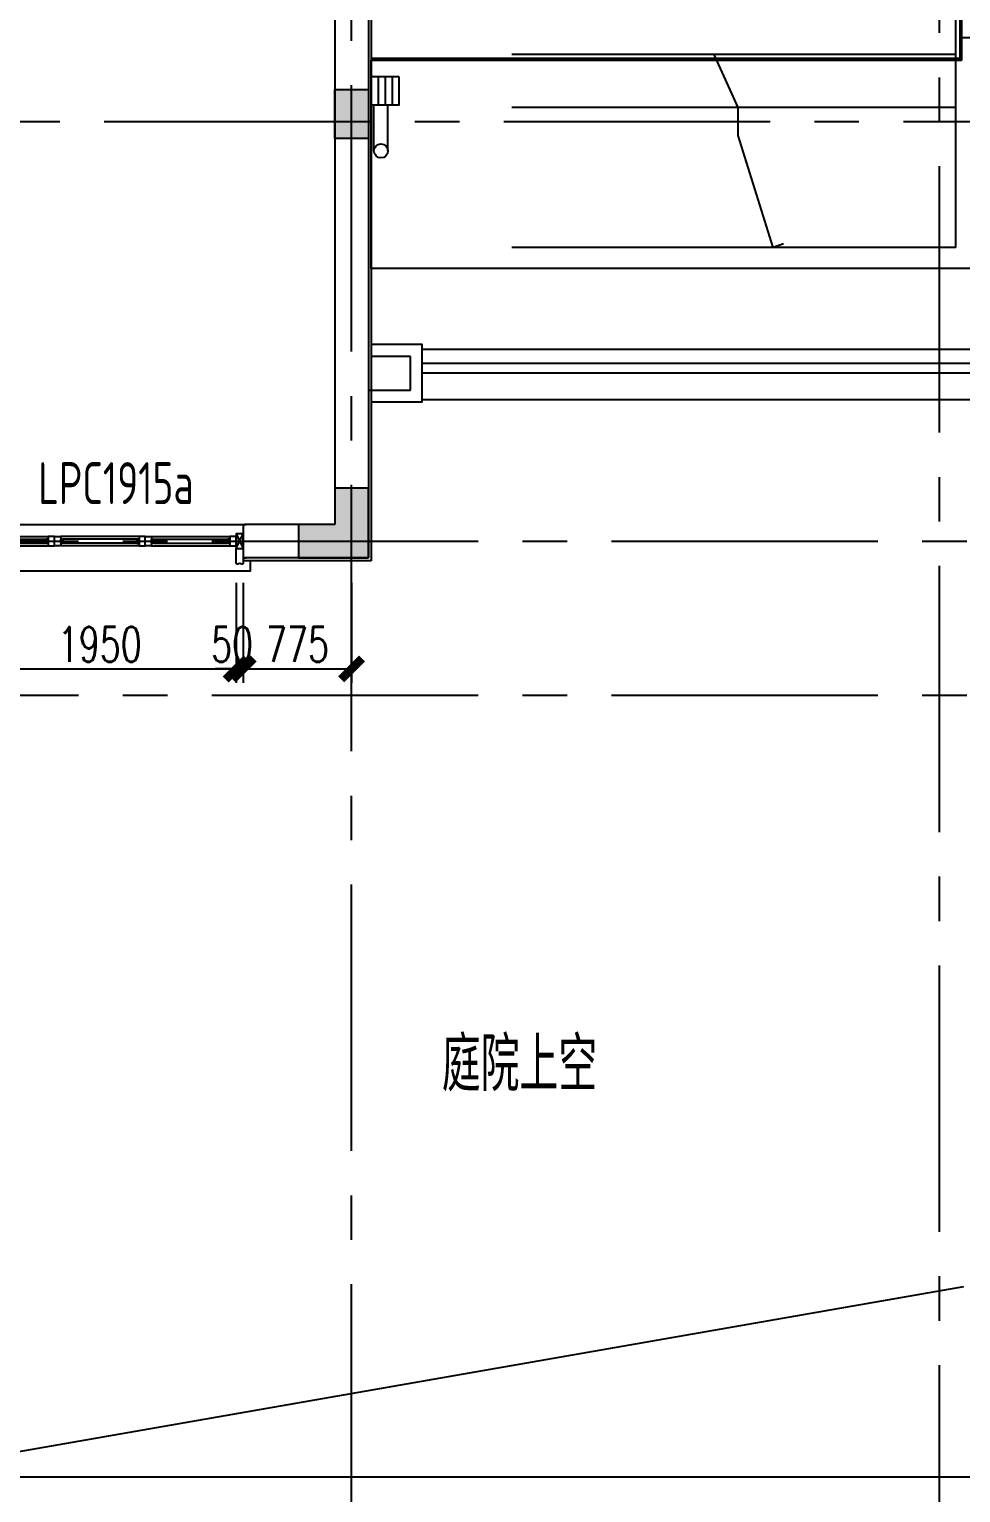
# Model space of a CAD drawing. Extents: x 296441 to 853063, y 459050 to 1117990.
# Drawn here: x 630993 to 637653, y 561324 to 571787 of the extents above; entities that cross this region are included whole.
import ezdxf

# ---------------------------------------------------------------- set-up
doc = ezdxf.new("R2010")
doc.units = 0
doc.header["$LTSCALE"] = 1000
for name, pattern in [('14-GRID$0$CENTER2', [28.575, 19.05, -3.175, 3.175, -3.175]), ('E2-E3-FL03$0$E1-FL03$0$HIDDEN', [0.375, 0.25, -0.125]), ('E2-E3-FL03$0$E1-FL03$0$HIDDEN2', [4.7625, 3.175, -1.5875]), ('E2-E3-RF$0$E1-FL03$0$$AUDIT_BAD_LTYPE2', [0])]:
    doc.linetypes.add(name, pattern=pattern)
for name, color, linetype in [('0-COL-H1', 170, 'Continuous'), ('14-GRID$0$G-GRID', 9, '14-GRID$0$CENTER2'), ('20-PLAN-FL03-P$0$A-HOLE', 211, 'Continuous'), ('A-ROOF', 2, 'Continuous'), ('D-PLAN-ROOF$0$A-ROOF', 2, 'Continuous'), ('D-TEXT-FL01-mi$0$A-ROOM-IDEN', 4, 'Continuous'), ('E-TEXT-BS01-MI-14$0$A-WIND-IDEN', 33, 'Continuous'), ('E1-FL03$0$A-WALL-FNSH', 6, 'Continuous'), ('E2-E3-FL03$0$A-OVLK', 140, 'Continuous'), ('E2-E3-FL03$0$A-SECT-WIND', 155, 'Continuous'), ('E2-E3-FL03$0$A-SECT-WOOD', 17, 'Continuous'), ('E2-E3-FL03$0$A-WALL', 1, 'Continuous'), ('E2-E3-FL03$0$A-WALL-FNSH', 6, 'Continuous'), ('E2-E3-FL03$0$E1-FL03$0$A-ELEV-HDDN', 161, 'E2-E3-FL03$0$E1-FL03$0$HIDDEN2'), ('E2-E3-FL03$0$E1-FL03$0$A-HRAL', 5, 'Continuous'), ('E2-E3-FL03$0$E1-FL03$0$A-OVLK', 140, 'Continuous'), ('E2-E3-FL03$0$E1-FL03$0$A-ROOF', 2, 'Continuous'), ('E2-E3-FL03$0$E1-FL03$0$A-SLAB-OTLN', 144, 'E2-E3-FL03$0$E1-FL03$0$HIDDEN'), ('E2-E3-FL03$0$E1-FL03$0$A-WALL', 1, 'Continuous'), ('E2-E3-FL03$0$E1-FL03$0$A-WALL-FNSH', 6, 'Continuous'), ('E2-E3-FL03$0$G-XREF', 2, 'Continuous'), ('E2-E3-FL03$0$menchuangtao1$0$A-DETL-STONE', 42, 'Continuous'), ('E2-E3-FL03$0$menchuangtao1$0$A-WALL', 1, 'Continuous'), ('E2-E3-FL03$0$menchuangtao1$0$A_CUR_FRAME', 112, 'Continuous'), ('E_OTHER', 7, 'Continuous'), ('WALL', 242, 'Continuous'), ('ZT1_Dim---标注---PM、LM、DY、JD', 252, 'Continuous')]:
    doc.layers.add(name, color=color, linetype=linetype)
doc.layers.add('E2-E3-FL03$0$E1-FL03$0$A-ANNO-NPLT', color=215, linetype='Continuous', plot=False)
doc.styles.add('E2-E3-FL03$0$E1-FL03$0$hz', font='simplex', dxfattribs={"width": 0.7, "bigfont": 'hztxt'})
doc.styles.add('E2-E3-FL03$0$E1-FL03$0$Standard', font='')
doc.styles.get("Standard").update_dxf_attribs({"font": 'gbenor.shx', "bigfont": 'gbcbig.shx'})
doc.styles.add('ZT-DIMSTYLE', font='ROMANS.shx', dxfattribs={"width": 0.7, "bigfont": 'CHINESE.shx'})
doc.styles.get('E2-E3-FL03$0$E1-FL03$0$Standard').set_extended_font_data('SimSun')
doc.dimstyles.new('ZT-DIM100', dxfattribs={"dimscale": 100, "dimtxt": 2.5, "dimasz": 1.5, "dimexe": 1, "dimexo": 1, "dimgap": 0.5, "dimtad": 1, "dimdec": 0, "dimdsep": 46, "dimtxsty": 'ZT-DIMSTYLE', "dimblk": 'ARCHTICK', "dimcen": 2.5, "dimclrd": 175, "dimclre": 175, "dimclrt": 7, "dimazin": 2, "dimtfac": 1, "dimtix": 1, "dimtmove": 2, "dimatfit": 3, "dimfxl": 0, "dimarcsym": 0})

# ---------------------------------------------------------------- blocks, each defined once
blk = doc.blocks.new('E2-E3-FL03$0$E1-FL03$0$$PS002_0')
at = {"color": 0}
for p, q in [((-0.25, -0.5), (-0.25, 0.5)), ((0, -0.5), (0, 0.5)), ((0.25, -0.5), (0.25, 0.5))]:
    blk.add_line(p, q, dxfattribs=at)
blk.add_lwpolyline([(-0.5, -0.5), (0.5, -0.5), (0.5, 0.5), (-0.5, 0.5)], close=True, dxfattribs=at)
at = {"color": 0, "style": 'E2-E3-FL03$0$E1-FL03$0$hz', "width": 0.7, "flags": 1}
for tag, p in [('UNIT', (0, 0)), ('SPEC', (0, -0.002)), ('WHAT', (0, -0.003))]:
    blk.add_attdef(tag, p, '', height=0.001, dxfattribs=at)
blk = doc.blocks.new('E2-E3-FL03$0$menchuangtao1')
at = {"layer": 'E2-E3-FL03$0$menchuangtao1$0$A-DETL-STONE'}
blk.add_lwpolyline([(-10, -52), (-10, -159, -0.471625), (-15, -162, -0.528396), (-19, -165, 0.241692), (-51, -165, -0.528396), (-55, -162, -0.471625), (-60, -159), (-60, -52)], format="xyb", close=True, dxfattribs=at)
at = {"layer": 'E2-E3-FL03$0$menchuangtao1$0$A-WALL'}
for p, q in [((-10, 120), (-10, -120)), ((-10, 120), (10, 120)), ((-10, -120), (10, -120))]:
    blk.add_line(p, q, dxfattribs=at)
at = {"layer": 'E2-E3-FL03$0$menchuangtao1$0$A_CUR_FRAME'}
for p, q in [((-60, -52), (-10, 52)), ((-60, 52), (-10, -52))]:
    blk.add_line(p, q, dxfattribs=at)
blk.add_lwpolyline([(-10, -52), (-10, 52), (-60, 52), (-60, -52)], close=True, dxfattribs=at)
blk = doc.blocks.new('*U427')
at = {"layer": 'E2-E3-FL03$0$A-SECT-WIND'}
for p, q in [((45, 32.5), (605, 32.5)), ((60, 15), (590, 15)), ((45, -32.5), (605, -32.5)), ((60, -15), (590, -15))]:
    blk.add_line(p, q, dxfattribs=at)
at = {"layer": 'E2-E3-FL03$0$A-SECT-WOOD'}
for points in [[(0, 32.5), (45, 32.5), (45, -32.5), (0, -32.5)], [(60, 15), (60, -15), (45, -15), (45, 15)], [(590, 15), (590, -15), (605, -15), (605, 15)], [(650, 32.5), (605, 32.5), (605, -32.5), (650, -32.5)]]:
    blk.add_lwpolyline(points, close=True, dxfattribs=at)
blk = doc.blocks.new('GGGGW23')
at = {"layer": 'E1-FL03$0$A-WALL-FNSH'}
blk.add_line((930427, 398608), (930427, 394468), dxfattribs=at)
at = {"layer": 'E2-E3-FL03$0$A-OVLK'}
blk.add_line((927452, 394728), (929522, 394728), dxfattribs=at)
blk.add_lwpolyline([(929562, 394468), (929562, 394393), (927412, 394393), (927412, 394468)], dxfattribs=at)
at = {"layer": 'E2-E3-FL03$0$A-WALL'}
for p, q in [((930167, 395443), (930167, 394728)), ((930407, 395443), (930407, 394488)), ((930167, 394728), (929522, 394728)), ((930407, 394488), (929522, 394488))]:
    blk.add_line(p, q, dxfattribs=at)
at = {"layer": 'E2-E3-FL03$0$A-WALL-FNSH'}
for p, q in [((930427, 395443), (930427, 394468)), ((930427, 394468), (929512, 394468))]:
    blk.add_line(p, q, dxfattribs=at)
at = {"layer": 'E2-E3-FL03$0$E1-FL03$0$A-ANNO-NPLT', "linetype": 'E2-E3-FL03$0$E1-FL03$0$HIDDEN2'}
for p, q in [((930447, 397398), (930447, 397728)), ((930547, 397398), (930547, 397728))]:
    blk.add_line(p, q, dxfattribs=at)
at = {"layer": 'E2-E3-FL03$0$E1-FL03$0$A-ANNO-NPLT'}
blk.add_lwpolyline([(933376, 396733), (933300, 396708), (933050, 397508), (933050, 397708), (932880, 398088)], dxfattribs=at)
blk.add_circle((930497, 397398), 50, dxfattribs=at)
at = {"layer": 'E2-E3-FL03$0$E1-FL03$0$A-ELEV-HDDN'}
blk.add_lwpolyline([(930407, 395688), (930707, 395688), (930707, 395928), (930427, 395928)], dxfattribs=at)
at = {"layer": 'E2-E3-FL03$0$E1-FL03$0$A-HRAL'}
for p, q in [((935782, 395878), (930792, 395878)), ((935782, 395808), (930792, 395808))]:
    blk.add_line(p, q, dxfattribs=at)
at = {"layer": 'E2-E3-FL03$0$E1-FL03$0$A-OVLK'}
for p, q in [((935782, 395978), (930792, 395978)), ((935782, 395618), (930792, 395618))]:
    blk.add_line(p, q, dxfattribs=at)
for points in [[(933427, 406468), (934647, 406468), (934647, 398048), (930427, 398048)], [(933427, 406458), (934637, 406458), (934637, 398058), (930427, 398058)], [(930427, 395603), (930792, 395603), (930792, 396013), (930427, 396013)]]:
    blk.add_lwpolyline(points, dxfattribs=at)
at = {"layer": 'E2-E3-FL03$0$E1-FL03$0$A-ROOF'}
blk.add_line((934757, 396558), (930427, 396558), dxfattribs=at)
blk.add_lwpolyline([(934647, 398208), (934757, 398208), (934757, 396558), (930427, 396558), (930427, 398048), (934647, 398048), (934647, 398208)], dxfattribs=at)
at = {"layer": 'E2-E3-FL03$0$E1-FL03$0$A-SLAB-OTLN', "linetype": 'E2-E3-RF$0$E1-FL03$0$$AUDIT_BAD_LTYPE2'}
blk.add_line((934607, 396708), (934607, 409008), dxfattribs=at)
at = {"layer": 'E2-E3-FL03$0$E1-FL03$0$A-SLAB-OTLN', "linetype": 'E2-E3-FL03$0$E1-FL03$0$HIDDEN2'}
for p, q in [((934607, 398088), (930427, 398088)), ((934607, 397708), (930427, 397708)), ((934607, 396708), (930427, 396708))]:
    blk.add_line(p, q, dxfattribs=at)
at = {"layer": 'E2-E3-FL03$0$E1-FL03$0$A-WALL'}
for p, q in [((930167, 398598), (930167, 394728)), ((930407, 398598), (930407, 394488))]:
    blk.add_line(p, q, dxfattribs=at)
at = {"layer": 'E2-E3-FL03$0$E1-FL03$0$A-WALL-FNSH'}
blk.add_line((930427, 398608), (930427, 394468), dxfattribs=at)
at = {"layer": 'WALL'}
blk.add_line((930407, 394608), (930407, 394488), dxfattribs=at)
at = {"layer": 'E2-E3-FL03$0$E1-FL03$0$A-ANNO-NPLT', "xscale": 200, "yscale": 200, "zscale": 200, "rotation": 179.9999999999999}
blk.add_blockref('E2-E3-FL03$0$E1-FL03$0$$PS002_0', (930527, 397828), dxfattribs=at)
at = {"layer": 'E2-E3-FL03$0$G-XREF'}
for name, p in [('E2-E3-FL03$0$menchuangtao1', (929522, 394608)), ('*U427', (927512, 394608)), ('*U427', (928812, 394608))]:
    blk.add_blockref(name, p, dxfattribs=at)
at = {"layer": 'E2-E3-FL03$0$G-XREF', "xscale": -1}
blk.add_blockref('*U427', (928812, 394608), dxfattribs=at)
at = {"style": 'E2-E3-FL03$0$E1-FL03$0$Standard', "flags": 9}
for tag in ['YSIZE', 'XSIZE']:
    blk.add_attdef(tag, (931417, 404208, 0), '', height=0.5, rotation=90, dxfattribs=at)
blk = doc.blocks.new('TTTTT')
at = {"layer": 'D-PLAN-ROOF$0$A-ROOF', "color": 8}
blk.add_line((1550573, 571012), (1622435, 571012), dxfattribs=at)
blk = doc.blocks.new('_ArchTick')
at = {"color": 0, "linetype": 'ByBlock', "const_width": 0.4}
blk.add_lwpolyline([(-0.5, -0.5), (0.5, 0.5)], dxfattribs=at)
blk = doc.blocks.new('*D1228')
at = {"layer": 'Defpoints', "color": 0, "ltscale": 1000, "transparency": 16777216}
for p in [(632523, 567930), (633298, 567930), (633298, 567214)]:
    blk.add_point(p, dxfattribs=at)
at = {"layer": 'ZT1_Dim---标注---PM、LM、DY、JD', "color": 175, "linetype": 'ByBlock', "lineweight": -2, "ltscale": 1000, "transparency": 16777216}
for p, q in [((632523, 567830), (632523, 567114)), ((633298, 567830), (633298, 567114)), ((632523, 567214), (633298, 567214))]:
    blk.add_line(p, q, dxfattribs=at)
at = {"layer": 'ZT1_Dim---标注---PM、LM、DY、JD', "color": 175, "lineweight": -2, "ltscale": 1000, "transparency": 16777216, "xscale": 150, "yscale": 150, "zscale": 150, "rotation": 180}
blk.add_blockref('_ArchTick', (632523, 567214), dxfattribs=at)
at = {"layer": 'ZT1_Dim---标注---PM、LM、DY、JD', "color": 175, "lineweight": -2, "ltscale": 1000, "transparency": 16777216, "xscale": 150, "yscale": 150, "zscale": 150}
blk.add_blockref('_ArchTick', (633298, 567214), dxfattribs=at)
at = {"layer": 'ZT1_Dim---标注---PM、LM、DY、JD', "color": 7, "ltscale": 1000, "transparency": 16777216, "insert": (632911, 567389), "char_height": 250, "attachment_point": 5, "style": 'ZT-DIMSTYLE'}
blk.add_mtext('775', dxfattribs=at)
blk = doc.blocks.new('*D1233')
at = {"layer": 'Defpoints', "color": 0, "ltscale": 1000, "transparency": 16777216}
for p in [(632473, 567930), (632523, 567930), (632523, 567214)]:
    blk.add_point(p, dxfattribs=at)
at = {"layer": 'ZT1_Dim---标注---PM、LM、DY、JD', "color": 175, "linetype": 'ByBlock', "lineweight": -2, "ltscale": 1000, "transparency": 16777216}
for p, q in [((632473, 567830), (632473, 567114)), ((632523, 567830), (632523, 567114)), ((632473, 567214), (632323, 567214)), ((632473, 567214), (632523, 567214)), ((632523, 567214), (632673, 567214))]:
    blk.add_line(p, q, dxfattribs=at)
at = {"layer": 'ZT1_Dim---标注---PM、LM、DY、JD', "color": 175, "lineweight": -2, "ltscale": 1000, "transparency": 16777216, "xscale": 150, "yscale": 150, "zscale": 150}
blk.add_blockref('_ArchTick', (632473, 567214), dxfattribs=at)
at = {"layer": 'ZT1_Dim---标注---PM、LM、DY、JD', "color": 175, "lineweight": -2, "ltscale": 1000, "transparency": 16777216, "xscale": 150, "yscale": 150, "zscale": 150, "rotation": 180}
blk.add_blockref('_ArchTick', (632523, 567214), dxfattribs=at)
at = {"layer": 'ZT1_Dim---标注---PM、LM、DY、JD', "color": 7, "ltscale": 1000, "transparency": 16777216, "insert": (632444, 567389), "char_height": 250, "attachment_point": 5, "style": 'ZT-DIMSTYLE'}
blk.add_mtext('50', dxfattribs=at)
blk = doc.blocks.new('*D1234')
at = {"layer": 'Defpoints', "color": 0, "ltscale": 1000, "transparency": 16777216}
for p in [(630523, 567930), (632473, 567930), (632473, 567214)]:
    blk.add_point(p, dxfattribs=at)
at = {"layer": 'ZT1_Dim---标注---PM、LM、DY、JD', "color": 175, "linetype": 'ByBlock', "lineweight": -2, "ltscale": 1000, "transparency": 16777216}
for p, q in [((630523, 567830), (630523, 567114)), ((632473, 567830), (632473, 567114)), ((630523, 567214), (632473, 567214))]:
    blk.add_line(p, q, dxfattribs=at)
at = {"layer": 'ZT1_Dim---标注---PM、LM、DY、JD', "color": 175, "lineweight": -2, "ltscale": 1000, "transparency": 16777216, "xscale": 150, "yscale": 150, "zscale": 150, "rotation": 180}
blk.add_blockref('_ArchTick', (630523, 567214), dxfattribs=at)
at = {"layer": 'ZT1_Dim---标注---PM、LM、DY、JD', "color": 175, "lineweight": -2, "ltscale": 1000, "transparency": 16777216, "xscale": 150, "yscale": 150, "zscale": 150}
blk.add_blockref('_ArchTick', (632473, 567214), dxfattribs=at)
at = {"layer": 'ZT1_Dim---标注---PM、LM、DY、JD', "color": 7, "ltscale": 1000, "transparency": 16777216, "insert": (631498, 567389), "char_height": 250, "attachment_point": 5, "style": 'ZT-DIMSTYLE'}
blk.add_mtext('1950', dxfattribs=at)

msp = doc.modelspace()

# ---------------------------------------------------------------- linework, layer by layer
at = {"layer": '0-COL-H1'}
for p, q in [((633178.4, 568507.2, 0), (633178.4, 568247.2, 0)), ((633418.4, 568507.2, 0), (633178.4, 568507.2, 0)), ((633418.4, 568007.2, 0), (633418.4, 568507.2, 0)), ((633178.4, 568247.2, 0), (632918.4, 568247.2, 0)), ((632918.4, 568247.2, 0), (632918.4, 568007.2, 0)), ((632918.4, 568007.2, 0), (633418.4, 568007.2, 0))]:
    msp.add_line(p, q, dxfattribs=at)
at = {"layer": '0-COL-H1', "elevation": 0}
msp.add_lwpolyline([(633178.4, 571357.2), (633418.4, 571357.2), (633418.4, 571007.2), (633178.4, 571007.2)], close=True, dxfattribs=at)
at = {"layer": '0-COL-H1', "color": 254}
for points in [[(633418.4, 571007.2, 0), (633418.4, 571357.2, 0), (633178.4, 571007.2, 0), (633178.4, 571357.2, 0)], [(633178.4, 568507.2, 0), (633418.4, 568507.2, 0), (633178.4, 568247.2, 0), (633418.4, 568007.2, 0)], [(633178.4, 568247.2, 0), (633418.4, 568007.2, 0), (632918.4, 568247.2, 0), (632918.4, 568007.2, 0)]]:
    msp.add_solid(points, dxfattribs=at)
at = {"layer": '14-GRID$0$G-GRID', "color": 8, "ltscale": 0.1}
for p, q in [((637498.5, 590811), (637498.5, 558052.5)), ((633298.5, 558052.5), (633298.5, 575627.2)), ((620098.5, 571127.2), (674432.5, 571127.2)), ((595151, 568127.2), (674432.5, 568127.2)), ((595151, 567027.2), (674432.5, 567027.2))]:
    msp.add_line(p, q, dxfattribs=at)
at = {"layer": '20-PLAN-FL03-P$0$A-HOLE'}
msp.add_line((629888.5, 561437.2), (637675.3, 562797.7), dxfattribs=at)

# ---------------------------------------------------------------- block references
at = {"layer": 'A-ROOF'}
msp.add_blockref('TTTTT', (-952725.6, -9574.8), dxfattribs=at)
at = {"layer": 'E_OTHER'}
msp.add_blockref('GGGGW23', (-296988.8, 173519.5), dxfattribs=at)

# ---------------------------------------------------------------- texts
at = {"layer": 'D-TEXT-FL01-mi$0$A-ROOM-IDEN'}
msp.add_text('庭院上空', height=385.82, dxfattribs=at).set_placement((633943.1, 564193.9))
at = {"layer": 'E-TEXT-BS01-MI-14$0$A-WIND-IDEN', "color": 2, "width": 0.8}
msp.add_text('LPC1915a', height=300, dxfattribs=at).set_placement((631057.3, 568392.3, 0))

# ---------------------------------------------------------------- dimensions: what is measured, and where the dimension line sits
at = {"layer": 'ZT1_Dim---标注---PM、LM、DY、JD', "ltscale": 1000}
for base, p1, p2, picture, middle in [((632473.5, 567213.9, 0), (630523.5, 567930.3, 0), (632473.5, 567930.3, 0), '*D1234', (631498.5, 567388.9, 0)), ((633298.5, 567213.9, 0), (632523.5, 567930.3, 0), (633298.5, 567930.3, 0), '*D1228', (632911, 567388.9, 0))]:
    dim = msp.add_linear_dim(base=base, p1=p1, p2=p2, dimstyle='ZT-DIM100', dxfattribs=at)
    dim.commit()
    dim.dimension.update_dxf_attribs({"geometry": picture, "text_midpoint": middle})
dim = msp.add_linear_dim(base=(632523.5, 567213.9, 0), p1=(632473.5, 567930.3, 0), p2=(632523.5, 567930.3, 0), dimstyle='ZT-DIM100', dxfattribs=at)
dim.commit()
dim.dimension.update_dxf_attribs({"geometry": '*D1233', "text_midpoint": (632444.3, 567388.9, 0), "dimtype": 160})

doc.saveas('drawing.dxf')
